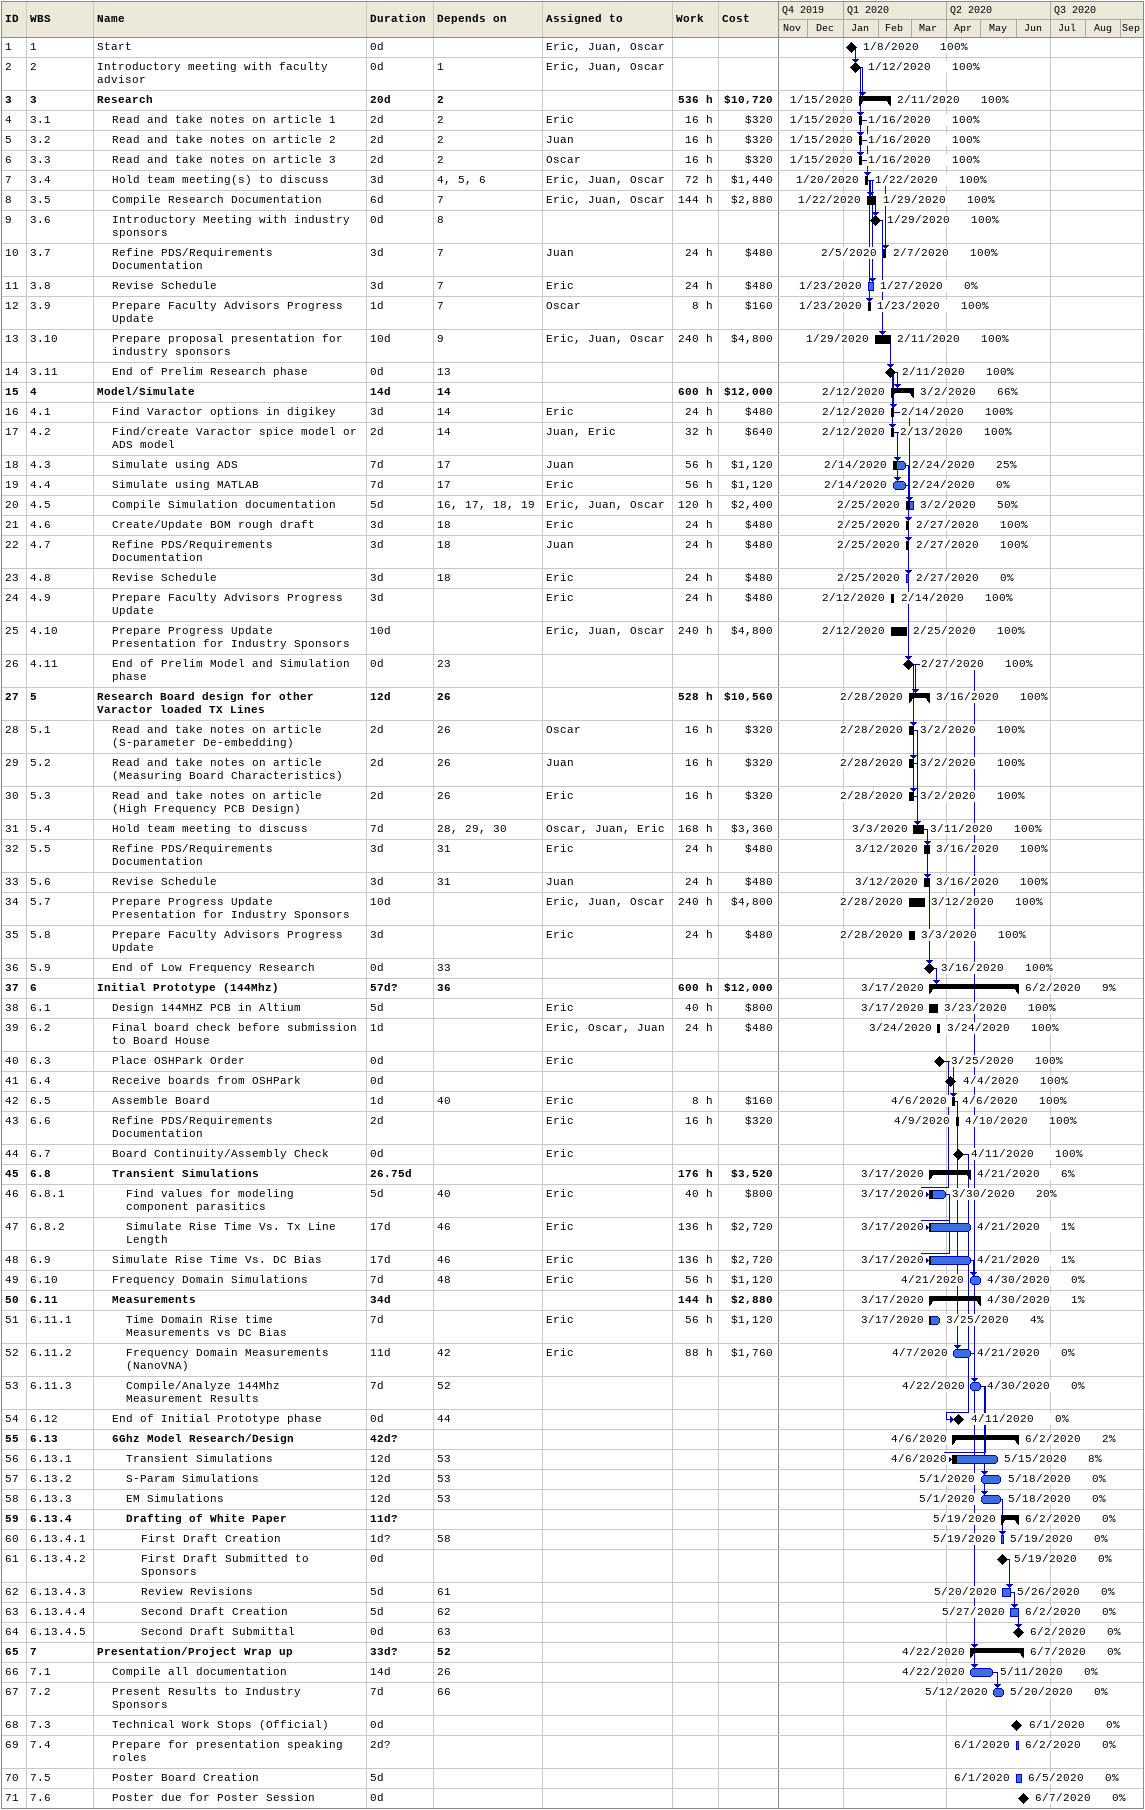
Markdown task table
| ID | WBS | Task | Duration | Start | Finish | Predecessors | Resources | % complete | Work (h) | Cost ($) |
|---|---|---|---|---|---|---|---|---|---|---|
| 1 | 1 | Start | 0d | 2020-01-08 | 2020-01-08 |  | Eric, Juan, Oscar | 100 |  |  |
| 2 | 2 | Introductory meeting with faculty advisor | 0d | 2020-01-12 | 2020-01-12 | 1 | Eric, Juan, Oscar | 100 |  |  |
| 3 | 3 | **Research** | 20d | 2020-01-15 | 2020-02-11 | 2 |  | 100 | 536 | 10720 |
| 4 | 3.1 | Read and take notes on article 1 | 2d | 2020-01-15 | 2020-01-16 | 2 | Eric | 100 | 16 | 320 |
| 5 | 3.2 | Read and take notes on article 2 | 2d | 2020-01-15 | 2020-01-16 | 2 | Juan | 100 | 16 | 320 |
| 6 | 3.3 | Read and take notes on article 3 | 2d | 2020-01-15 | 2020-01-16 | 2 | Oscar | 100 | 16 | 320 |
| 7 | 3.4 | Hold team meeting(s) to discuss | 3d | 2020-01-20 | 2020-01-22 | 4, 5, 6 | Eric, Juan, Oscar | 100 | 72 | 1440 |
| 8 | 3.5 | Compile Research Documentation | 6d | 2020-01-22 | 2020-01-29 | 7 | Eric, Juan, Oscar | 100 | 144 | 2880 |
| 9 | 3.6 | Introductory Meeting with industry sponsors | 0d | 2020-01-29 | 2020-01-29 | 8 |  | 100 |  |  |
| 10 | 3.7 | Refine PDS/Requirements Documentation | 3d | 2020-02-05 | 2020-02-07 | 7 | Juan | 100 | 24 | 480 |
| 11 | 3.8 | Revise Schedule | 3d | 2020-01-23 | 2020-01-27 | 7 | Eric | 0 | 24 | 480 |
| 12 | 3.9 | Prepare Faculty Advisors Progress Update | 1d | 2020-01-23 | 2020-01-23 | 7 | Oscar | 100 | 8 | 160 |
| 13 | 3.10 | Prepare proposal presentation for industry sponsors | 10d | 2020-01-29 | 2020-02-11 | 9 | Eric, Juan, Oscar | 100 | 240 | 4800 |
| 14 | 3.11 | End of Prelim Research phase | 0d | 2020-02-11 | 2020-02-11 | 13 |  | 100 |  |  |
| 15 | 4 | **Model/Simulate** | 14d | 2020-02-12 | 2020-03-02 | 14 |  | 66 | 600 | 12000 |
| 16 | 4.1 | Find Varactor options in digikey | 3d | 2020-02-12 | 2020-02-14 | 14 | Eric | 100 | 24 | 480 |
| 17 | 4.2 | Find/create Varactor spice model or ADS model | 2d | 2020-02-12 | 2020-02-13 | 14 | Juan, Eric | 100 | 32 | 640 |
| 18 | 4.3 | Simulate using ADS | 7d | 2020-02-14 | 2020-02-24 | 17 | Juan | 25 | 56 | 1120 |
| 19 | 4.4 | Simulate using MATLAB | 7d | 2020-02-14 | 2020-02-24 | 17 | Eric | 0 | 56 | 1120 |
| 20 | 4.5 | Compile Simulation documentation | 5d | 2020-02-25 | 2020-03-02 | 16, 17, 18, 19 | Eric, Juan, Oscar | 50 | 120 | 2400 |
| 21 | 4.6 | Create/Update BOM rough draft | 3d | 2020-02-25 | 2020-02-27 | 18 | Eric | 100 | 24 | 480 |
| 22 | 4.7 | Refine PDS/Requirements Documentation | 3d | 2020-02-25 | 2020-02-27 | 18 | Juan | 100 | 24 | 480 |
| 23 | 4.8 | Revise Schedule | 3d | 2020-02-25 | 2020-02-27 | 18 | Eric | 0 | 24 | 480 |
| 24 | 4.9 | Prepare Faculty Advisors Progress Update | 3d | 2020-02-12 | 2020-02-14 |  | Eric | 100 | 24 | 480 |
| 25 | 4.10 | Prepare Progress Update Presentation for Industry Sponsors | 10d | 2020-02-12 | 2020-02-25 |  | Eric, Juan, Oscar | 100 | 240 | 4800 |
| 26 | 4.11 | End of Prelim Model and Simulation phase | 0d | 2020-02-27 | 2020-02-27 | 23 |  | 100 |  |  |
| 27 | 5 | **Research Board design for other Varactor loaded TX Lines** | 12d | 2020-02-28 | 2020-03-16 | 26 |  | 100 | 528 | 10560 |
| 28 | 5.1 | Read and take notes on article (S-parameter De-embedding) | 2d | 2020-02-28 | 2020-03-02 | 26 | Oscar | 100 | 16 | 320 |
| 29 | 5.2 | Read and take notes on article (Measuring Board Characteristics) | 2d | 2020-02-28 | 2020-03-02 | 26 | Juan | 100 | 16 | 320 |
| 30 | 5.3 | Read and take notes on article (High Frequency PCB Design) | 2d | 2020-02-28 | 2020-03-02 | 26 | Eric | 100 | 16 | 320 |
| 31 | 5.4 | Hold team meeting to discuss | 7d | 2020-03-03 | 2020-03-11 | 28, 29, 30 | Oscar, Juan, Eric | 100 | 168 | 3360 |
| 32 | 5.5 | Refine PDS/Requirements Documentation | 3d | 2020-03-12 | 2020-03-16 | 31 | Eric | 100 | 24 | 480 |
| 33 | 5.6 | Revise Schedule | 3d | 2020-03-12 | 2020-03-16 | 31 | Juan | 100 | 24 | 480 |
| 34 | 5.7 | Prepare Progress Update Presentation for Industry Sponsors | 10d | 2020-02-28 | 2020-03-12 |  | Eric, Juan, Oscar | 100 | 240 | 4800 |
| 35 | 5.8 | Prepare Faculty Advisors Progress Update | 3d | 2020-02-28 | 2020-03-03 |  | Eric | 100 | 24 | 480 |
| 36 | 5.9 | End of Low Frequency Research | 0d | 2020-03-16 | 2020-03-16 | 33 |  | 100 |  |  |
| 37 | 6 | **Initial Prototype (144Mhz)** | 57d? | 2020-03-17 | 2020-06-02 | 36 |  | 9 | 600 | 12000 |
| 38 | 6.1 | Design 144MHZ PCB in Altium | 5d | 2020-03-17 | 2020-03-23 |  | Eric | 100 | 40 | 800 |
| 39 | 6.2 | Final board check before submission to Board House | 1d | 2020-03-24 | 2020-03-24 |  | Eric, Oscar, Juan | 100 | 24 | 480 |
| 40 | 6.3 | Place OSHPark Order | 0d | 2020-03-25 | 2020-03-25 |  | Eric | 100 |  |  |
| 41 | 6.4 | Receive boards from OSHPark | 0d | 2020-04-04 | 2020-04-04 |  |  | 100 |  |  |
| 42 | 6.5 | Assemble Board | 1d | 2020-04-06 | 2020-04-06 | 40 | Eric | 100 | 8 | 160 |
| 43 | 6.6 | Refine PDS/Requirements Documentation | 2d | 2020-04-09 | 2020-04-10 |  | Eric | 100 | 16 | 320 |
| 44 | 6.7 | Board Continuity/Assembly Check | 0d | 2020-04-11 | 2020-04-11 |  | Eric | 100 |  |  |
| 45 | 6.8 | **Transient Simulations** | 26.75d | 2020-03-17 | 2020-04-21 |  |  | 6 | 176 | 3520 |
| 46 | 6.8.1 | Find values for modeling component parasitics | 5d | 2020-03-17 | 2020-03-30 | 40 | Eric | 20 | 40 | 800 |
| 47 | 6.8.2 | Simulate Rise Time Vs. Tx Line Length | 17d | 2020-03-17 | 2020-04-21 | 46 | Eric | 1 | 136 | 2720 |
| 48 | 6.9 | Simulate Rise Time Vs. DC Bias | 17d | 2020-03-17 | 2020-04-21 | 46 | Eric | 1 | 136 | 2720 |
| 49 | 6.10 | Frequency Domain Simulations | 7d | 2020-04-21 | 2020-04-30 | 48 | Eric | 0 | 56 | 1120 |
| 50 | 6.11 | **Measurements** | 34d | 2020-03-17 | 2020-04-30 |  |  | 1 | 144 | 2880 |
| 51 | 6.11.1 | Time Domain Rise time Measurements vs DC Bias | 7d | 2020-03-17 | 2020-03-25 |  | Eric | 4 | 56 | 1120 |
| 52 | 6.11.2 | Frequency Domain Measurements (NanoVNA) | 11d | 2020-04-07 | 2020-04-21 | 42 | Eric | 0 | 88 | 1760 |
| 53 | 6.11.3 | Compile/Analyze 144Mhz Measurement Results | 7d | 2020-04-22 | 2020-04-30 | 52 |  | 0 |  |  |
| 54 | 6.12 | End of Initial Prototype phase | 0d | 2020-04-11 | 2020-04-11 | 44 |  | 0 |  |  |
| 55 | 6.13 | **6Ghz Model Research/Design** | 42d? | 2020-04-06 | 2020-06-02 |  |  | 2 |  |  |
| 56 | 6.13.1 | Transient Simulations | 12d | 2020-04-06 | 2020-05-15 | 53 |  | 8 |  |  |
| 57 | 6.13.2 | S-Param Simulations | 12d | 2020-05-01 | 2020-05-18 | 53 |  | 0 |  |  |
| 58 | 6.13.3 | EM Simulations | 12d | 2020-05-01 | 2020-05-18 | 53 |  | 0 |  |  |
| 59 | 6.13.4 | **Drafting of White Paper** | 11d? | 2020-05-19 | 2020-06-02 |  |  | 0 |  |  |
| 60 | 6.13.4.1 | First Draft Creation | 1d? | 2020-05-19 | 2020-05-19 | 58 |  | 0 |  |  |
| 61 | 6.13.4.2 | First Draft Submitted to Sponsors | 0d | 2020-05-19 | 2020-05-19 |  |  | 0 |  |  |
| 62 | 6.13.4.3 | Review Revisions | 5d | 2020-05-20 | 2020-05-26 | 61 |  | 0 |  |  |
| 63 | 6.13.4.4 | Second Draft Creation | 5d | 2020-05-27 | 2020-06-02 | 62 |  | 0 |  |  |
| 64 | 6.13.4.5 | Second Draft Submittal | 0d | 2020-06-02 | 2020-06-02 | 63 |  | 0 |  |  |
| 65 | 7 | **Presentation/Project Wrap up** | 33d? | 2020-04-22 | 2020-06-07 | 52 |  | 0 |  |  |
| 66 | 7.1 | Compile all documentation | 14d | 2020-04-22 | 2020-05-11 | 26 |  | 0 |  |  |
| 67 | 7.2 | Present Results to Industry Sponsors | 7d | 2020-05-12 | 2020-05-20 | 66 |  | 0 |  |  |
| 68 | 7.3 | Technical Work Stops (Official) | 0d | 2020-06-01 | 2020-06-01 |  |  | 0 |  |  |
| 69 | 7.4 | Prepare for presentation speaking roles | 2d? | 2020-06-01 | 2020-06-02 |  |  | 0 |  |  |
| 70 | 7.5 | Poster Board Creation | 5d | 2020-06-01 | 2020-06-05 |  |  | 0 |  |  |
| 71 | 7.6 | Poster due for Poster Session | 0d | 2020-06-07 | 2020-06-07 |  |  | 0 |  |  |
